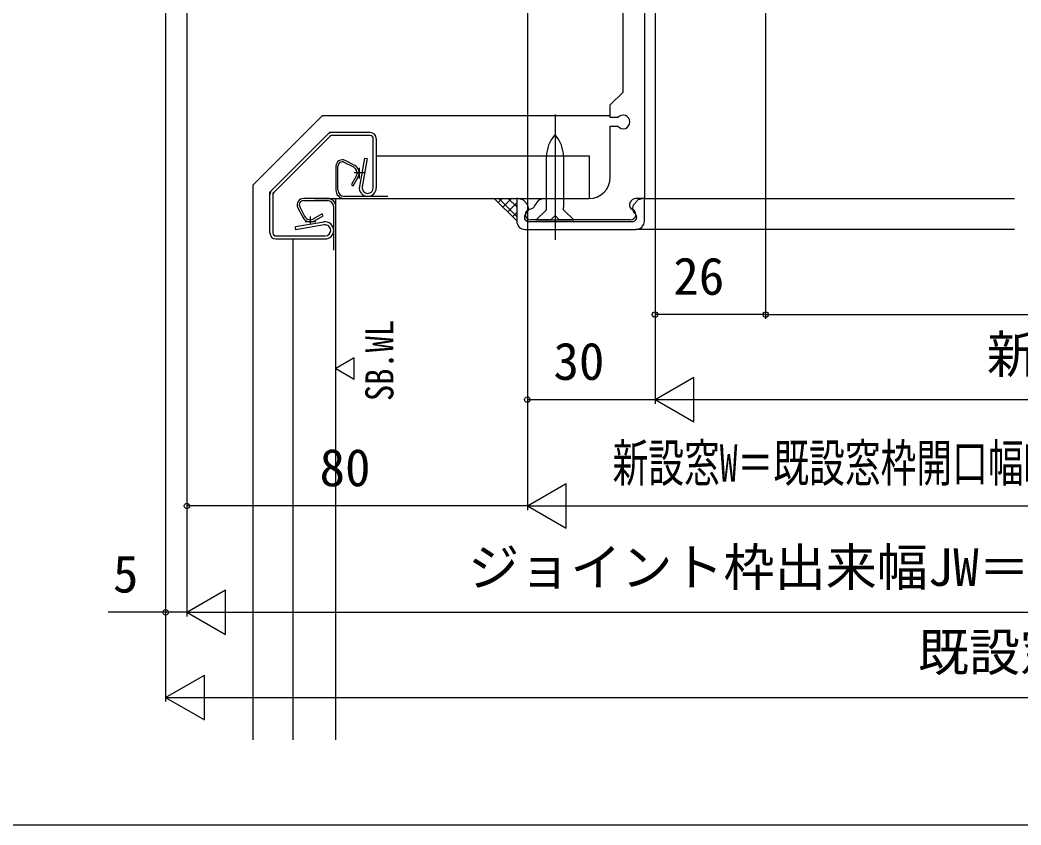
# Model space of a CAD drawing. Units: millimetres, scale not verified. Extents: x -525 to 525, y -783 to 778.
# Drawn here: x -321.9 to -86.7, y -782.8 to -593.5 of the extents above; entities that cross this region are included whole.
import ezdxf
from ezdxf.enums import TextEntityAlignment as Align

# ---------------------------------------------------------------- set-up
doc = ezdxf.new("R2010")
doc.units = ezdxf.units.MM
doc.header["$LTSCALE"] = 4
for name, color, linetype in [('0-1_USER1', 3, 'Continuous'), ('0-2_YKK_11', 7, 'Continuous'), ('0-4_YKK_12', 2, 'Continuous'), ('0-5_YKK_13', 4, 'Continuous'), ('0-6_YKK_D', 6, 'Continuous'), ('0-7_YKK_ZWAK', 7, 'Continuous'), ('0-8_YSS_K', 3, 'Continuous')]:
    doc.layers.add(name, color=color, linetype=linetype)
doc.styles.add('ＭＳ ゴシック', font='')
doc.styles.get('ＭＳ ゴシック').set_extended_font_data('MS Gothic')

msp = doc.modelspace()

# ---------------------------------------------------------------- linework, layer by layer
at = {"layer": '0-1_USER1'}
for p, q in [((-243.39, -672.988), (-247.72, -675.488)), ((-243.39, -677.988), (-243.39, -672.988)), ((-247.72, -675.488), (-243.39, -677.988))]:
    msp.add_line(p, q, dxfattribs=at)
at = {"layer": '0-2_YKK_11'}
for p, q in [((-202.791, -636.858), (-203.497, -636.05)), ((-176.944, -636.05), (-177.65, -636.858)), ((-178.121, -640.994), (-202.321, -640.994)), ((-203.221, -642.794), (-177.221, -642.794))]:
    msp.add_line(p, q, dxfattribs=at)
for points in [[(-175.221, -512.5), (-175.221, -635.5), (-177.221, -635.5)], [(-181.47, -616.5), (-183.221, -616.5), (-183.221, -613.5), (-180.221, -610.5), (-180.221, -589.5), (-183.221, -586.5), (-183.221, -583.5), (-181.47, -583.5)], [(-183.221, -630.5), (-183.221, -618.5), (-181.47, -618.5)], [(-204.054, -635.728), (-205.221, -635.439), (-205.221, -640.794)], [(-201.013, -637.346), (-200.019, -635.927), (-199.2, -635.5), (-188.221, -635.5)], [(-175.221, -640.794), (-175.221, -635.439), (-176.388, -635.728)], [(-178.471, -640.5), (-178.621, -640.5), (-195.221, -640.5), (-196.221, -639.5), (-197.221, -640.5), (-201.971, -640.5)]]:
    msp.add_lwpolyline(points, dxfattribs=at)
for centre, radius, start, end in [((-180.221, -617.5), 1.6, 218.68219, 141.31781), ((-188.221, -630.5), 5, 270, 0), ((-204.25, -636.708), 1, 41.15138, 78.69007), ((-203.921, -637.845), 1.5, 307.97987, 41.15138), ((-202.307, -636.44), 1.58, 276.83408, 325.01054), ((-177.221, -637), 1.5, 90, 222.20852), ((-176.521, -637.845), 1.5, 138.84862, 232.02013), ((-176.192, -636.708), 1, 101.30993, 138.84862), ((-202.321, -639.894), 1.1, 127.97987, 270), ((-201.971, -639.25), 1.25, 96.83408, 270), ((-178.471, -639.25), 1.25, 270, 83.61814), ((-178.121, -639.894), 1.1, 270, 52.02013), ((-203.221, -640.794), 2, 180, 270), ((-177.221, -640.794), 2, 270, 0)]:
    msp.add_arc(centre, radius, start, end, dxfattribs=at)
at = {"layer": '0-4_YKK_12'}
for p, q in [((-175.221, -635.5), (-88.219, -635.5)), ((-88.219, -642.794), (-177.221, -642.794))]:
    msp.add_line(p, q, dxfattribs=at)
at = {"layer": '0-5_YKK_13'}
for p, q in [((-196.221, -615.788), (-196.221, -645.228)), ((-196.31, -620.633), (-196.221, -620.533)), ((-196.221, -620.533), (-196.131, -620.633)), ((-198.221, -637.633), (-198.221, -625.634)), ((-194.221, -625.634), (-194.221, -637.633)), ((-200.721, -640.633), (-198.221, -638.133)), ((-198.221, -638.133), (-198.221, -637.633)), ((-194.221, -638.133), (-194.221, -637.633)), ((-191.721, -640.633), (-194.221, -638.133)), ((-191.721, -640.633), (-200.721, -640.633))]:
    msp.add_line(p, q, dxfattribs=at)
for centre, start, end in [((-190.721, -625.634), 138.18174, 180), ((-201.721, -625.634), 0, 41.81826)]:
    msp.add_arc(centre, 7.5, start, end, dxfattribs=at)
at = {"layer": '0-6_YKK_D'}
for p, q in [((-146.721, -470), (-146.721, -663.794)), ((-146.721, -470), (-146.721, -663.794)), ((-287.718, -496.204), (-287.718, -753.794)), ((-287.718, -496.204), (-287.718, -733.794)), ((-282.718, -498.7), (-282.718, -733.794)), ((-282.718, -498.7), (-282.718, -708.794)), ((-282.718, -498.7), (-282.718, -733.794)), ((-202.718, -513), (-202.718, -708.794)), ((-202.718, -513), (-202.718, -683.794)), ((-202.718, -513), (-202.718, -708.794)), ((-172.721, -528), (-172.721, -683.794)), ((-172.721, -528), (-172.721, -663.794)), ((-172.721, -528), (-172.721, -683.794)), ((-146.721, -662.794), (-172.721, -662.794)), ((-146.721, -662.794), (126.282, -662.794)), ((-172.721, -682.794), (-163.627, -677.544)), ((-163.627, -688.044), (-163.627, -677.544)), ((-202.718, -682.794), (-172.721, -682.794)), ((-172.721, -682.794), (-163.627, -688.044)), ((-172.721, -682.794), (-154.534, -682.794)), ((-162.221, -682.794), (141.782, -682.794)), ((-202.718, -707.794), (-193.625, -702.544)), ((-193.625, -713.044), (-193.625, -702.544)), ((-202.718, -707.794), (-282.718, -707.794)), ((-202.718, -707.794), (-193.625, -713.044)), ((-202.718, -707.794), (-184.531, -707.794)), ((-192.218, -707.794), (171.782, -707.794)), ((-282.718, -732.794), (-273.625, -727.544)), ((-273.625, -738.044), (-273.625, -727.544)), ((-282.718, -732.794), (-273.625, -738.044)), ((-282.718, -732.794), (-264.531, -732.794)), ((-272.218, -732.794), (196.782, -732.794)), ((-287.718, -752.794), (-278.625, -747.544)), ((-278.625, -758.044), (-278.625, -747.544)), ((-287.718, -752.794), (-278.625, -758.044)), ((-287.718, -752.794), (-269.531, -752.794)), ((-277.218, -752.794), (201.782, -752.794))]:
    msp.add_line(p, q, dxfattribs=at)
msp.add_lwpolyline([(-282.718, -732.794), (-287.718, -732.794), (-301.222, -732.794)], dxfattribs=at)
for centre in [(-172.721, -662.794), (-146.721, -662.794), (-146.721, -662.794), (-202.718, -682.794), (-282.718, -707.794), (-287.718, -732.794)]:
    msp.add_circle(centre, 0.637, dxfattribs=at)
at = {"layer": '0-7_YKK_ZWAK'}
msp.add_lwpolyline([(-525, -782.8), (525, -782.8), (525, 747.2)], dxfattribs=at)
at = {"layer": '0-8_YSS_K'}
for p, q in [((-262.81, -633.59), (-249.63, -620.41)), ((-249.135, -620.905), (-262.315, -634.085)), ((-249.63, -620.41), (-249.22, -620)), ((-248.64, -620), (-249.22, -620)), ((-239.62, -620), (-248.64, -620)), ((-239.62, -620.7), (-248.64, -620.7)), ((-238.92, -633), (-238.92, -621.4)), ((-238.22, -621.4), (-238.22, -633)), ((-247.72, -627.9), (-247.72, -633.5)), ((-247.22, -633.5), (-247.22, -627.9)), ((-243.53, -628.169), (-245.76, -627.013)), ((-243.3, -627.725), (-245.53, -626.569)), ((-241.017, -626), (-242.19, -632.653)), ((-240.328, -626.122), (-241.501, -632.775)), ((-241.017, -626), (-240.328, -626.122)), ((-242.921, -630.25), (-244.076, -632.25)), ((-240.826, -629.5), (-243.453, -629.5)), ((-242.22, -628.304), (-242.22, -630.796)), ((-267.22, -632.343), (-267.22, -762.81)), ((-244.076, -632.25), (-243.643, -632.5)), ((-243.643, -632.5), (-242.478, -630.482)), ((-263.22, -634), (-262.81, -633.59)), ((-263.22, -634.58), (-263.22, -634)), ((-263.22, -643.6), (-263.22, -634.58)), ((-262.52, -634.58), (-262.52, -643.6)), ((-235.534, -635), (-245.72, -635)), ((-249.72, -635.5), (-255.32, -635.5)), ((-255.32, -636), (-249.72, -636)), ((-252.72, -635.5), (-188.221, -635.5)), ((-247.72, -762.81), (-247.72, -635.5)), ((-205.221, -640.794), (-210.515, -635.5)), ((-209.59, -636.425), (-208.665, -635.5)), ((-205.221, -639.724), (-209.445, -635.5)), ((-208.468, -637.548), (-206.42, -635.5)), ((-207.345, -638.67), (-205.221, -636.546)), ((-205.221, -637.479), (-207.2, -635.5)), ((-256.652, -637.691), (-255.496, -639.921)), ((-256.208, -637.461), (-255.052, -639.691)), ((-253.721, -639.767), (-253.721, -641.394)), ((-248.22, -647.687), (-248.22, -637.5)), ((-206.223, -639.793), (-205.221, -638.791)), ((-250.568, -641.031), (-257.22, -642.204)), ((-252.425, -641), (-254.916, -641)), ((-261.82, -644.3), (-250.22, -644.3)), ((-261.82, -645), (-250.22, -645)), ((-257.72, -762.81), (-257.72, -645))]:
    msp.add_line(p, q, dxfattribs=at)
for points in [[(-267.22, -632.343), (-250.877, -616), (-183.221, -616)], [(-248.64, -620.7), (-248.93, -620.7), (-249.135, -620.905)], [(-238.22, -625.5), (-188.221, -625.5), (-188.221, -635.5)], [(-262.315, -634.085), (-262.52, -634.29), (-262.52, -634.58)], [(-252.739, -640.743), (-250.72, -639.577), (-250.97, -639.144), (-252.97, -640.299)], [(-250.446, -641.72), (-257.099, -642.893), (-257.22, -642.204)]]:
    msp.add_lwpolyline(points, dxfattribs=at)
for centre, radius, start, end in [((-248.64, -621.4), 1.4, 90, 135), ((-248.64, -621.4), 0.7, 90, 135), ((-239.62, -621.4), 1.4, 0, 90), ((-239.62, -621.4), 0.7, 0, 90), ((-246.22, -627.9), 1.5, 62.5976, 180), ((-246.22, -627.9), 1, 62.5976, 180), ((-244.22, -629.5), 2, 330.61099, 62.5976), ((-244.22, -629.5), 1.5, 323.44443, 62.5976), ((-240.22, -633), 2, 170, 270), ((-261.82, -634.58), 1.4, 135, 180), ((-261.82, -634.58), 0.7, 135, 180), ((-245.72, -633.5), 2, 180, 270), ((-245.72, -633.5), 1.5, 180, 270), ((-240.22, -633), 1.3, 170, 270), ((-240.22, -633), 1.3, 270, 0), ((-240.22, -633), 2, 270, 0), ((-255.32, -637), 1.5, 90, 207.4024), ((-255.32, -637), 1, 90, 207.4024), ((-249.72, -637.5), 2, 0, 90), ((-249.72, -637.5), 1.5, 0, 90), ((-253.72, -639), 1.5, 207.4024, 306.55557), ((-253.721, -639), 2, 207.4024, 299.38901), ((-250.22, -643), 2, 0, 100), ((-250.22, -643), 1.3, 0, 100), ((-261.82, -643.6), 1.4, 180, 270), ((-261.82, -643.6), 0.7, 180, 270), ((-250.22, -643), 1.3, 270, 0), ((-250.22, -643), 2, 270, 0)]:
    msp.add_arc(centre, radius, start, end, dxfattribs=at)

# ---------------------------------------------------------------- texts
at = {"layer": '0-1_USER1', "style": 'ＭＳ ゴシック', "width": 0.85}
msp.add_text('SB.WL', height=6.598, rotation=90, dxfattribs=at).set_placement((-232.214, -683.128), align=Align.BOTTOM_LEFT)
at = {"layer": '0-6_YKK_D', "style": 'ＭＳ ゴシック'}
for s, p in [('26', (-168.414, -660.794)), ('新設窓内法基準寸法w', (-94.765, -679.158)), ('30', (-196.583, -680.794)), ('80', (-251.547, -705.794)), ('ジョイント枠出来幅JW＝既設窓枠開口幅KW－10', (-216.627, -729.226)), ('5', (-300.109, -730.794)), ('既設窓枠開口幅KW', (-110.945, -749.226))]:
    msp.add_text(s, height=8.798, dxfattribs=at).set_placement(p, align=Align.BOTTOM_LEFT)
at = {"layer": '0-6_YKK_D', "style": 'ＭＳ ゴシック', "width": 0.7}
msp.add_text('新設窓W＝既設窓枠開口幅KW－115＝ジョイント枠出来幅JW－105', height=8.798, dxfattribs=at).set_placement((-182.704, -704.726), align=Align.BOTTOM_LEFT)

doc.saveas('drawing.dxf')
